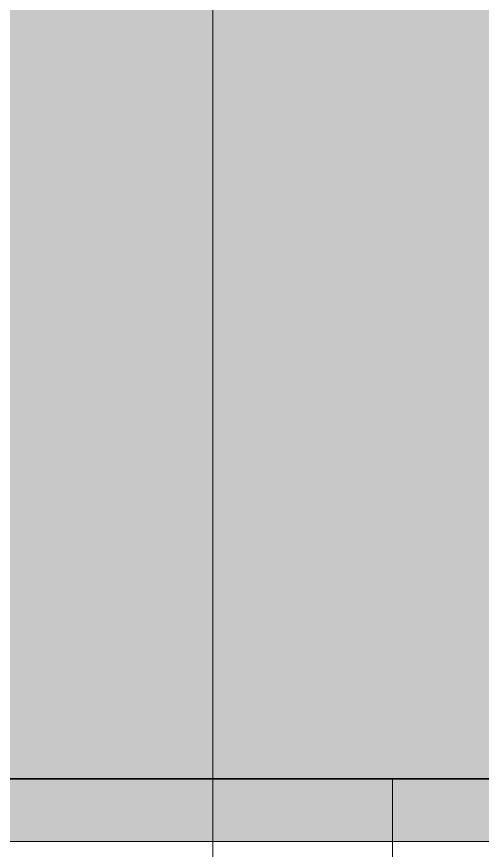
# Model space of a CAD drawing. Header units: metres. Extents: x -3 to 171, y -23 to 41.
# Drawn here: x 2.781 to 3.3, y -15.08 to -14.15 of the extents above; entities that cross this region are included whole.
import ezdxf

# ---------------------------------------------------------------- set-up
doc = ezdxf.new("R2010")
doc.units = ezdxf.units.M
doc.header["$MEASUREMENT"] = 0
doc.linetypes.add('Achse', pattern=[0.004, 0.002, -0.001, 0, -0.001])
doc.linetypes.add('Baufluchtlinie', pattern=[0.013, 0.008, -0.005])
for name, color, linetype in [('6._Dach PP STG1_1_000 Achsraster', 7, 'Continuous'), ('6._Dach PP STG1_1_210 Decke', 7, 'Continuous'), ('6._Dach PP STG1_1_330 Dachaufbau', 7, 'Continuous'), ('6._Dach PP STG1_1_Neubau_840 Baulinien', 7, 'Continuous')]:
    doc.layers.add(name, color=color, linetype=linetype)

msp = doc.modelspace()

# ---------------------------------------------------------------- hatches: boundary and pattern name
at = {"layer": '6._Dach PP STG1_1_330 Dachaufbau', "linetype": 'Continuous', "lineweight": 0, "true_color": 0x000000}
h = msp.add_hatch(color=18, dxfattribs=at)
h.paths.add_polyline_path([(6.26, -13.58499), (3.315, -13.58499), (3.315, -11.155), (6.26, -11.155), (6.26, -10.4), (0.03813, -10.4), (0.05526, -15.07), (1.01714, -15.07), (1.01714, -14.22801), (2.76714, -14.22801), (2.76714, -15.07), (3.44551, -15.07), (3.44551, -14.22801), (5.19551, -14.22801), (5.19551, -15.07), (6.26, -15.07)])
h.paths.add_polyline_path([(1.06307, -12.8025), (1.06307, -11.20127), (2.76307, -11.20127), (2.76307, -12.8025)], flags=0)

# ---------------------------------------------------------------- linework, layer by layer
at = {"layer": '6._Dach PP STG1_1_000 Achsraster', "color": 5, "linetype": 'Achse', "lineweight": 0, "ltscale": 1000}
for p, q in [((3, 3), (3, -22.52309)), ((-1.5, -15), (21, -15))]:
    msp.add_line(p, q, dxfattribs=at)
at = {"layer": '6._Dach PP STG1_1_210 Decke', "color": 8, "linetype": 'Continuous', "lineweight": 13, "ltscale": 1000, "flags": 128}
msp.add_lwpolyline([(3.2, -15), (3.2, -17.05), (15.79003, -17.05), (15.79003, -15)], dxfattribs=at)
at = {"layer": '6._Dach PP STG1_1_330 Dachaufbau', "color": 7, "linetype": 'Continuous', "lineweight": 18, "ltscale": 1000, "flags": 128}
msp.add_lwpolyline([(3.44551, -15.07), (2.76714, -15.07)], dxfattribs=at)
at = {"layer": '6._Dach PP STG1_1_Neubau_840 Baulinien', "color": 1, "linetype": 'Baufluchtlinie', "lineweight": 25, "ltscale": 1000, "true_color": 0xfb0106, "flags": 128}
msp.add_lwpolyline([(-3.0225, -14.98287), (0, -15), (18.98764, -15.00055), (22.9775, -15.00378)], dxfattribs=at)

doc.saveas('drawing.dxf')
